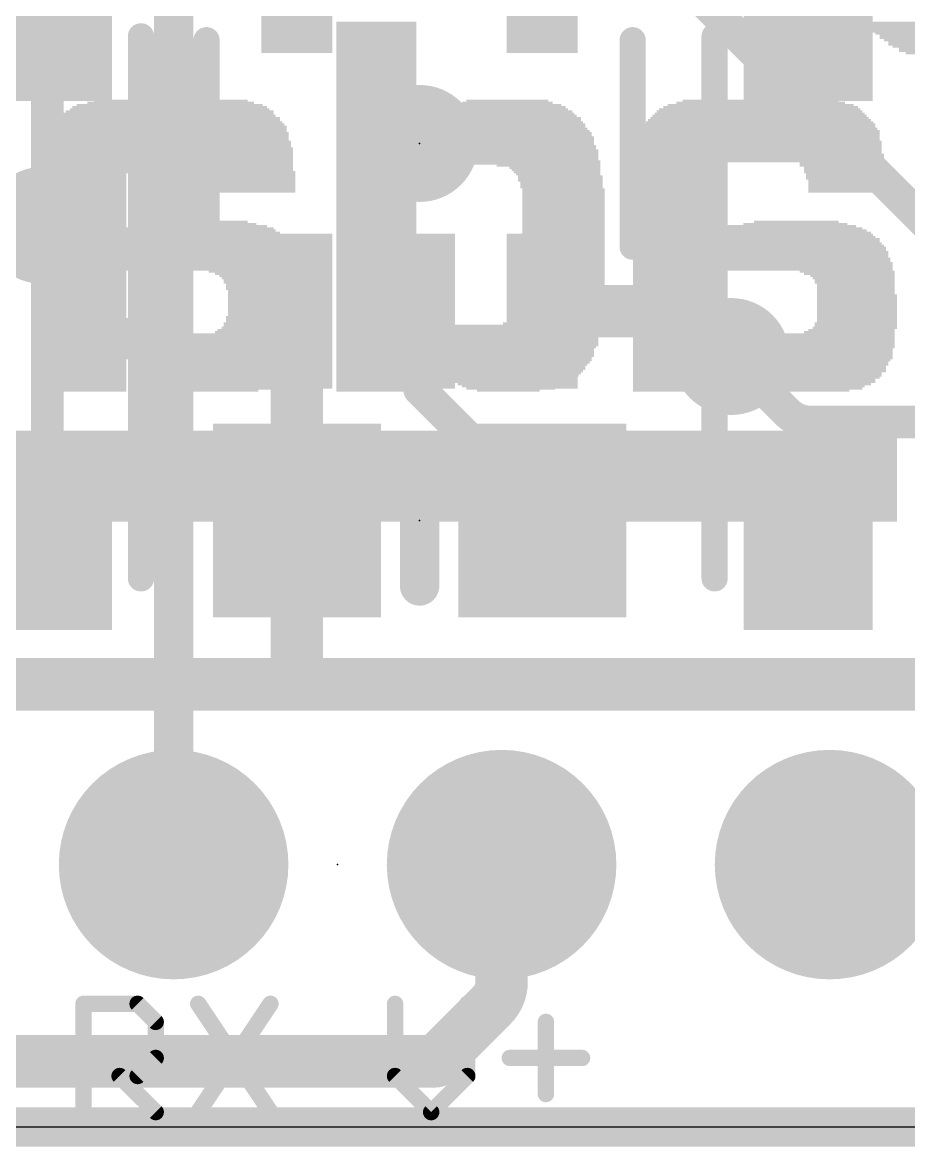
# Model space of a CAD drawing. Extents: x -0.2 to 25.6, y -0.2 to 38.2.
# Drawn here: x 10.26 to 17.12, y -0.15 to 8.56 of the extents above; entities that cross this region are included whole.
import ezdxf

# ---------------------------------------------------------------- set-up
doc = ezdxf.new("R2010")
doc.units = 0
for name, color, linetype in [('1', 12, 'CONTINUOUS'), ('16', 132, 'CONTINUOUS'), ('17', 110, 'CONTINUOUS'), ('18', 110, 'CONTINUOUS'), ('20', 53, 'CONTINUOUS'), ('21', 40, 'CONTINUOUS'), ('22', 6, 'CONTINUOUS'), ('23', 53, 'CONTINUOUS')]:
    doc.layers.add(name, color=color, linetype=linetype)

# ---------------------------------------------------------------- blocks, each defined once
blk = doc.blocks.new('RECT')
blk.add_solid([(-0.5, -0.5), (0.5, -0.5), (-0.5, 0.5), (0.5, 0.5)])
blk = doc.blocks.new('ROUNDP')
at = {"const_width": 0.5}
blk.add_lwpolyline([(0, -0.25, 1), (0, 0.25, 1), (0, -0.25)], format="xyb", dxfattribs=at)
blk = doc.blocks.new('ROUNDV')
at = {"const_width": 0.5}
blk.add_lwpolyline([(0, -0.25, 1), (0, 0.25, 1), (0, -0.25)], format="xyb", dxfattribs=at)

msp = doc.modelspace()

# ---------------------------------------------------------------- linework, layer by layer
at = {"layer": '1'}
for points, const_width in [([(10.452, 8.4), (10.452, 7.023)], 0.254), ([(10.452, 7.023), (10.414, 6.985)], 0.254), ([(10.452, 6.947), (10.414, 6.985)], 0.254), ([(10.452, 4.3), (10.452, 6.947)], 0.254), ([(12.385, 6.3199), (12.385, 4.699)], 0.4064), ([(13.335, 5.715), (13.335, 6.3199)], 0.254), ([(14.285, 6.3199), (15.3971, 6.3199)], 0.4064), ([(15.3971, 6.3199), (15.748, 5.969)], 0.4064), ([(14.285, 4.765), (13.335, 5.715)], 0.254), ([(12.385, 4.699), (12.385, 3.429)], 0.4064), ([(14.285, 4.699), (14.285, 4.765)], 0.254), ([(7.874, 3.429), (12.385, 3.429)], 0.4064), ([(12.385, 3.429), (19.365, 3.429)], 0.4064), ([(13.97, 1.1212), (13.97, 2.032)], 0.4064), ([(13.462, 0.508), (13.8956, 0.9416)], 0.4064), ([(5.6932, 0.508), (13.462, 0.508)], 0.4064), ([(25.4, 0), (0, 0)], 0.3048)]:
    msp.add_lwpolyline(points, dxfattribs=dict(at, const_width=const_width))
for points, const_width in [([(10.5155, 8.4, 1), (10.3885, 8.4)], 0.127), ([(10.4969, 6.9781, 1), (10.4071, 7.0679)], 0.127), ([(10.4589, 7.0299, 1), (10.3691, 6.9401)], 0.127), ([(10.3691, 7.0299, 1), (10.4589, 6.9401)], 0.127), ([(10.3885, 7.023, 1), (10.5155, 7.023)], 0.127), ([(10.5155, 6.947, 1), (10.3885, 6.947)], 0.127), ([(10.4071, 6.9021, 1), (10.4969, 6.9919)], 0.127), ([(12.4866, 6.3199, 1), (12.2834, 6.3199)], 0.2032), ([(13.3985, 6.3199, 1), (13.2715, 6.3199)], 0.127), ([(14.285, 6.4215, 1), (14.285, 6.2183)], 0.2032), ([(15.4689, 6.3917, 1), (15.3253, 6.2481)], 0.2032), ([(15.3971, 6.2183, 1), (15.3971, 6.4215)], 0.2032), ([(15.6762, 5.8972, 1), (15.8198, 6.0408)], 0.2032), ([(13.3799, 5.7599, 1), (13.2901, 5.6701)], 0.127), ([(13.2715, 5.715, 1), (13.3985, 5.715)], 0.127), ([(12.4866, 4.699, 1), (12.2834, 4.699)], 0.2032), ([(14.3485, 4.765, 1), (14.2215, 4.765)], 0.127), ([(12.2834, 4.699, 1), (12.4866, 4.699)], 0.2032), ([(14.2401, 4.7201, 1), (14.3299, 4.8099)], 0.127), ([(14.2215, 4.699, 1), (14.3485, 4.699)], 0.127), ([(10.3885, 4.3, 1), (10.5155, 4.3)], 0.127), ([(12.385, 3.5306, 1), (12.385, 3.3274)], 0.2032), ([(12.385, 3.3274, 1), (12.385, 3.5306)], 0.2032), ([(12.2834, 3.429, 1), (12.4866, 3.429)], 0.2032), ([(14.0716, 2.032, 1), (13.8684, 2.032)], 0.2032), ([(13.8956, 0.9416, 0.1989), (13.97, 1.1212)], 0.4064), ([(14.0716, 1.1212, 1), (13.8684, 1.1212)], 0.2032), ([(13.8684, 1.1212, 1), (14.0716, 1.1212)], 0.2032), ([(13.9674, 0.8698, 1), (13.8238, 1.0134)], 0.2032), ([(13.8238, 1.0134, 1), (13.9674, 0.8698)], 0.2032), ([(13.462, 0.4064, 1), (13.462, 0.6096)], 0.2032), ([(13.3902, 0.5798, 1), (13.5338, 0.4362)], 0.2032)]:
    msp.add_lwpolyline(points, format="xyb", dxfattribs=dict(at, const_width=const_width))
at = {"layer": '16'}
for points, const_width in [([(11.43, 2.032), (11.43, 8.89)], 0.3048), ([(17.907, 6.35), (15.4305, 8.8265)], 0.254), ([(9.271, 8.128), (10.414, 6.985)], 0.254), ([(15.748, 5.969), (16.1816, 5.5354)], 0.254), ([(16.3612, 5.461), (19.177, 5.461)], 0.254), ([(25.4, 0), (0, 0)], 0.3048)]:
    msp.add_lwpolyline(points, dxfattribs=dict(at, const_width=const_width))
for points, const_width in [([(10.3691, 6.9401, 1), (10.4589, 7.0299)], 0.127), ([(15.7929, 6.0139, 1), (15.7031, 5.9241)], 0.127), ([(16.1816, 5.5354, 0.1989), (16.3612, 5.461)], 0.254), ([(16.2265, 5.5803, 1), (16.1367, 5.4905)], 0.127), ([(16.1367, 5.4905, 1), (16.2265, 5.5803)], 0.127), ([(16.3612, 5.5245, 1), (16.3612, 5.3975)], 0.127), ([(16.3612, 5.3975, 1), (16.3612, 5.5245)], 0.127), ([(11.3538, 2.032, 1), (11.5062, 2.032)], 0.1524)]:
    msp.add_lwpolyline(points, format="xyb", dxfattribs=dict(at, const_width=const_width))
at = {"layer": '20'}
msp.add_line((2.54, 0), (22.86, 0), dxfattribs=at)
at = {"layer": '21'}
for points, const_width in [([(11.1774, 8.45), (11.1774, 4.25)], 0.2032), ([(15.6196, 4.25), (15.6196, 8.45)], 0.2032), ([(11.685, 8.42), (11.685, 6.82)], 0.2032), ([(14.985, 8.42), (14.985, 6.82)], 0.2032), ([(13.335, 5.207), (13.335, 4.191)], 0.3048), ([(10.732, 0.1143), (10.732, 0.9532)], 0.127), ([(10.732, 0.9532), (11.1515, 0.9532)], 0.127), ([(11.1515, 0.9532), (11.2913, 0.8134)], 0.127), ([(11.6208, 0.9532), (12.18, 0.1143)], 0.127), ([(12.18, 0.9532), (11.6208, 0.1143)], 0.127), ([(13.145, 0.9532), (13.145, 0.3939)], 0.127), ([(13.7043, 0.3939), (13.7043, 0.9532)], 0.127), ([(11.2913, 0.8134), (11.2913, 0.5338)], 0.127), ([(14.3134, 0.8134), (14.3134, 0.2541)], 0.127), ([(11.2913, 0.5338), (11.1515, 0.3939)], 0.127), ([(14.0338, 0.5338), (14.593, 0.5338)], 0.127), ([(11.1515, 0.3939), (10.732, 0.3939)], 0.127), ([(11.0117, 0.3939), (11.2913, 0.1143)], 0.127), ([(13.145, 0.3939), (13.4247, 0.1143)], 0.127), ([(13.4247, 0.1143), (13.7043, 0.3939)], 0.127)]:
    msp.add_lwpolyline(points, dxfattribs=dict(at, const_width=const_width))
for points, const_width in [([(11.2282, 8.45, 1), (11.1266, 8.45)], 0.1016), ([(15.6704, 8.45, 1), (15.5688, 8.45)], 0.1016), ([(11.7358, 8.42, 1), (11.6342, 8.42)], 0.1016), ([(15.0358, 8.42, 1), (14.9342, 8.42)], 0.1016), ([(11.6342, 6.82, 1), (11.7358, 6.82)], 0.1016), ([(14.9342, 6.82, 1), (15.0358, 6.82)], 0.1016), ([(13.4112, 5.207, 1), (13.2588, 5.207)], 0.1524), ([(11.1266, 4.25, 1), (11.2282, 4.25)], 0.1016), ([(15.5688, 4.25, 1), (15.6704, 4.25)], 0.1016), ([(13.2588, 4.191, 1), (13.4112, 4.191)], 0.1524), ([(10.732, 0.985, 1), (10.732, 0.9215)], 0.0635), ([(10.7638, 0.9532, 1), (10.7003, 0.9532)], 0.0635), ([(11.1739, 0.9757, 1), (11.129, 0.9308)], 0.0635), ([(11.1515, 0.9215, 1), (11.1515, 0.985)], 0.0635), ([(11.6472, 0.9708, 1), (11.5943, 0.9356)], 0.0635), ([(12.2064, 0.9356, 1), (12.1536, 0.9708)], 0.0635), ([(13.1768, 0.9532, 1), (13.1133, 0.9532)], 0.0635), ([(13.736, 0.9532, 1), (13.6725, 0.9532)], 0.0635), ([(11.323, 0.8134, 1), (11.2595, 0.8134)], 0.0635), ([(14.3451, 0.8134, 1), (14.2816, 0.8134)], 0.0635), ([(11.2688, 0.7909, 1), (11.3137, 0.8358)], 0.0635), ([(11.2595, 0.5338, 1), (11.323, 0.5338)], 0.0635), ([(11.3137, 0.5113, 1), (11.2688, 0.5562)], 0.0635), ([(14.0338, 0.5655, 1), (14.0338, 0.502)], 0.0635), ([(14.593, 0.502, 1), (14.593, 0.5655)], 0.0635), ([(10.732, 0.4257, 1), (10.732, 0.3622)], 0.0635), ([(11.0341, 0.4164, 1), (10.9892, 0.3715)], 0.0635), ([(11.129, 0.4164, 1), (11.1739, 0.3715)], 0.0635), ([(11.1515, 0.3622, 1), (11.1515, 0.4257)], 0.0635), ([(13.1675, 0.4164, 1), (13.1226, 0.3715)], 0.0635), ([(13.7267, 0.3715, 1), (13.6818, 0.4164)], 0.0635), ([(13.1133, 0.3939, 1), (13.1768, 0.3939)], 0.0635), ([(13.6725, 0.3939, 1), (13.736, 0.3939)], 0.0635), ([(14.2816, 0.2541, 1), (14.3451, 0.2541)], 0.0635), ([(10.7003, 0.1143, 1), (10.7638, 0.1143)], 0.0635), ([(11.2688, 0.0918, 1), (11.3137, 0.1368)], 0.0635), ([(11.5943, 0.1319, 1), (11.6472, 0.0967)], 0.0635), ([(12.1536, 0.0967, 1), (12.2064, 0.1319)], 0.0635), ([(13.4022, 0.1368, 1), (13.4471, 0.0918)], 0.0635), ([(13.4022, 0.0918, 1), (13.4471, 0.1368)], 0.0635)]:
    msp.add_lwpolyline(points, format="xyb", dxfattribs=dict(at, const_width=const_width))
at = {"layer": '23'}
for p in [(13.335, 7.62), (13.335, 4.699), (12.7, 2.032)]:
    msp.add_point(p, dxfattribs=at)

# ---------------------------------------------------------------- block references
at = {"layer": '1'}
for p, xscale, yscale in [((12.385, 8.9201), 0.55, 1.2), ((14.285, 8.9201), 0.55, 1.2), ((12.385, 6.3199), 0.55, 1.2), ((13.335, 6.3199), 0.55, 1.2), ((14.285, 6.3199), 0.55, 1.2), ((12.385, 4.699), 1.3, 1.5), ((14.285, 4.699), 1.3, 1.5)]:
    msp.add_blockref('RECT', p, dxfattribs=dict(at, xscale=xscale, yscale=yscale))
at = {"layer": '1', "xscale": 0.9, "rotation": 90}
for p in [(10.452, 8.4), (16.345, 8.4), (10.452, 4.3), (16.345, 4.3)]:
    msp.add_blockref('RECT', p, dxfattribs=at)
at = {"layer": '17', "xscale": 1.778, "yscale": 1.778, "rotation": 90}
for p in [(11.43, 2.032), (11.43, 2.032), (13.97, 2.032), (13.97, 2.032), (16.51, 2.032), (16.51, 2.032)]:
    msp.add_blockref('ROUNDP', p, dxfattribs=at)
at = {"layer": '18', "xscale": 0.9064, "yscale": 0.9064}
for p in [(13.335, 7.62), (13.335, 7.62), (10.414, 6.985), (10.414, 6.985), (15.748, 5.969), (15.748, 5.969)]:
    msp.add_blockref('ROUNDV', p, dxfattribs=at)
at = {"layer": '22', "rotation": 180}
for p, xscale, yscale in [((13.0003, 8.5547), 0.6203, 0.0168), ((13.0003, 8.538), 0.6203, 0.0167), ((17.9121, 8.5547), 2.3302, 0.0168), ((17.9037, 8.538), 2.2799, 0.0167), ((13.0003, 8.5212), 0.6203, 0.0168), ((13.0003, 8.5044), 0.6203, 0.0168), ((13.0003, 8.4877), 0.6203, 0.0167), ((13.0003, 8.4709), 0.6203, 0.0168), ((13.0003, 8.4542), 0.6203, 0.0167), ((17.9037, 8.5212), 2.2128, 0.0168), ((17.8953, 8.5044), 2.1626, 0.0168), ((17.9037, 8.4877), 2.1458, 0.0167), ((17.9037, 8.4709), 2.0788, 0.0168), ((17.9121, 8.4542), 2.0284, 0.0167), ((13.0003, 8.4374), 0.6203, 0.0168), ((13.0003, 8.4206), 0.6203, 0.0168), ((13.0003, 8.4039), 0.6203, 0.0167), ((13.0003, 8.3871), 0.6203, 0.0168), ((13.0003, 8.3703), 0.6203, 0.0168), ((13.0003, 8.3536), 0.6203, 0.0167), ((17.9121, 8.4374), 2.0284, 0.0168), ((17.9121, 8.4206), 1.9614, 0.0168), ((17.9205, 8.4039), 1.9111, 0.0167), ((17.9205, 8.3871), 1.9111, 0.0168), ((17.9288, 8.3703), 1.8608, 0.0168), ((17.9456, 8.3536), 1.7938, 0.0167), ((13.0003, 8.3368), 0.6203, 0.0168), ((13.0003, 8.32), 0.6203, 0.0168), ((13.0003, 8.3033), 0.6203, 0.0167), ((13.0003, 8.2865), 0.6203, 0.0168), ((13.0003, 8.2698), 0.6203, 0.0167), ((17.9456, 8.3368), 1.7938, 0.0168), ((17.9624, 8.32), 1.7267, 0.0168), ((13.0003, 8.253), 0.6203, 0.0168), ((13.0003, 8.2362), 0.6203, 0.0168), ((13.0003, 8.2195), 0.6203, 0.0167), ((13.0003, 8.2027), 0.6203, 0.0168), ((13.0003, 8.1859), 0.6203, 0.0168), ((13.0003, 8.1692), 0.6203, 0.0167), ((13.0003, 8.1524), 0.6203, 0.0168), ((13.0003, 8.1356), 0.6203, 0.0168), ((13.0003, 8.1189), 0.6203, 0.0167), ((13.0003, 8.1021), 0.6203, 0.0168), ((13.0003, 8.0853), 0.6203, 0.0168), ((13.0003, 8.0686), 0.6203, 0.0167), ((13.0003, 8.0518), 0.6203, 0.0168), ((13.0003, 8.0351), 0.6203, 0.0167), ((13.0003, 8.0183), 0.6203, 0.0168), ((11.3993, 7.9177), 1.4417, 0.0168), ((11.4077, 7.9345), 1.2909, 0.0167), ((11.4077, 7.9512), 1.1903, 0.0168), ((13.0003, 8.0015), 0.6203, 0.0168), ((13.0003, 7.9848), 0.6203, 0.0167), ((13.0003, 7.968), 0.6203, 0.0168), ((13.0003, 7.9512), 0.6203, 0.0168), ((13.0003, 7.9345), 0.6203, 0.0167), ((13.0003, 7.9177), 0.6203, 0.0168), ((14.0228, 7.9177), 0.8214, 0.0168), ((14.0145, 7.9345), 0.7041, 0.0167), ((14.0145, 7.9512), 0.6371, 0.0168), ((15.9759, 7.9177), 1.4417, 0.0168), ((15.9758, 7.9345), 1.3076, 0.0167), ((15.9758, 7.9512), 1.207, 0.0168), ((11.3909, 7.8339), 1.6596, 0.0168), ((11.3909, 7.8507), 1.6261, 0.0167), ((11.3993, 7.8674), 1.6093, 0.0168), ((11.3993, 7.8841), 1.5423, 0.0167), ((11.3993, 7.9009), 1.5087, 0.0168), ((13.0003, 7.9009), 0.6203, 0.0168), ((13.0003, 7.8841), 0.6203, 0.0167), ((13.0003, 7.8674), 0.6203, 0.0168), ((13.0003, 7.8507), 0.6203, 0.0167), ((13.0003, 7.8339), 0.6203, 0.0168), ((14.0145, 7.8339), 1.0729, 0.0168), ((14.0145, 7.8507), 1.0393, 0.0167), ((14.0229, 7.8674), 0.9891, 0.0168), ((14.0145, 7.8841), 0.9387, 0.0167), ((14.0229, 7.9009), 0.8885, 0.0168), ((15.9675, 7.8339), 1.6597, 0.0168), ((15.9675, 7.8507), 1.6261, 0.0167), ((15.9675, 7.8674), 1.5925, 0.0168), ((15.9675, 7.8841), 1.5591, 0.0167), ((15.9759, 7.9009), 1.5087, 0.0168), ((11.3909, 7.7668), 1.7938, 0.0168), ((11.3993, 7.7501), 1.8105, 0.0167), ((11.3909, 7.7836), 1.7602, 0.0168), ((11.3909, 7.8004), 1.7267, 0.0167), ((11.3993, 7.8171), 1.7099, 0.0168), ((13.0003, 7.8171), 0.6203, 0.0168), ((13.0003, 7.8004), 0.6203, 0.0167), ((13.0003, 7.7836), 0.6203, 0.0168), ((13.0003, 7.7668), 0.6203, 0.0168), ((13.0003, 7.7501), 0.6203, 0.0167), ((13.9893, 7.7501), 1.2573, 0.0167), ((13.9977, 7.7668), 1.2406, 0.0168), ((14.0061, 7.7836), 1.1903, 0.0168), ((14.0061, 7.8004), 1.1567, 0.0167), ((14.0145, 7.8171), 1.1399, 0.0168), ((15.9675, 7.7668), 1.7937, 0.0168), ((15.9675, 7.7501), 1.7937, 0.0167), ((15.9675, 7.7836), 1.7603, 0.0168), ((15.9675, 7.8004), 1.7267, 0.0167), ((15.9675, 7.8171), 1.6931, 0.0168), ((11.3909, 7.683), 1.8608, 0.0168), ((11.3909, 7.6662), 1.8608, 0.0168), ((11.3909, 7.7333), 1.8273, 0.0168), ((11.3909, 7.7165), 1.8273, 0.0168), ((11.3993, 7.6998), 1.8441, 0.0167), ((13.6791, 7.6998), 1.9781, 0.0167), ((13.6791, 7.683), 1.9781, 0.0168), ((13.6875, 7.6662), 1.9949, 0.0168), ((13.0003, 7.7333), 0.6203, 0.0168), ((13.6708, 7.7165), 1.9614, 0.0168), ((13.9893, 7.7333), 1.2908, 0.0168), ((15.9675, 7.7165), 1.8608, 0.0168), ((15.9675, 7.6998), 1.8608, 0.0167), ((15.9675, 7.683), 1.8608, 0.0168), ((15.9675, 7.6662), 1.8608, 0.0168), ((15.9675, 7.7333), 1.8273, 0.0168), ((11.3825, 7.6495), 1.8776, 0.0167), ((11.3909, 7.6327), 1.8943, 0.0168), ((11.3909, 7.616), 1.8943, 0.0167), ((11.3909, 7.5992), 1.8943, 0.0168), ((11.3993, 7.5824), 1.9111, 0.0168), ((13.6875, 7.6495), 1.9949, 0.0167), ((13.6875, 7.6327), 1.9949, 0.0168), ((13.6875, 7.616), 1.9949, 0.0167), ((13.6959, 7.5992), 2.0117, 0.0168), ((13.6959, 7.5824), 2.0117, 0.0168), ((15.9591, 7.6495), 1.8776, 0.0167), ((15.9675, 7.6327), 1.8943, 0.0168), ((15.9675, 7.616), 1.8943, 0.0167), ((15.9675, 7.5992), 1.8943, 0.0168), ((15.9675, 7.5824), 1.8943, 0.0168), ((11.3909, 7.5321), 1.9278, 0.0168), ((11.3909, 7.5154), 1.9278, 0.0167), ((11.3909, 7.4986), 1.9278, 0.0168), ((11.3993, 7.5657), 1.9111, 0.0167), ((11.3993, 7.5489), 1.9111, 0.0168), ((13.7043, 7.5657), 2.0284, 0.0167), ((13.7043, 7.5489), 2.0284, 0.0168), ((13.7043, 7.5321), 2.0284, 0.0168), ((13.7043, 7.5154), 2.0284, 0.0167), ((13.7043, 7.4986), 2.0284, 0.0168), ((15.9675, 7.5321), 1.9279, 0.0168), ((15.9675, 7.5154), 1.9279, 0.0167), ((15.9675, 7.4986), 1.9279, 0.0168), ((15.9675, 7.5657), 1.8943, 0.0167), ((15.9675, 7.5489), 1.8943, 0.0168), ((10.7706, 7.4651), 0.6873, 0.0167), ((10.7706, 7.4483), 0.6873, 0.0168), ((10.7538, 7.4316), 0.6537, 0.0167), ((10.7538, 7.4148), 0.6537, 0.0168), ((10.7538, 7.398), 0.6537, 0.0168), ((11.3909, 7.4818), 1.9278, 0.0168), ((12.0279, 7.4651), 0.6538, 0.0167), ((12.0363, 7.4483), 0.637, 0.0168), ((12.0447, 7.4316), 0.6203, 0.0167), ((12.0531, 7.4148), 0.6035, 0.0168), ((12.0615, 7.398), 0.6203, 0.0168), ((13.7127, 7.4818), 2.0452, 0.0168), ((13.7127, 7.4651), 2.0452, 0.0167), ((13.1427, 7.4483), 0.9052, 0.0168), ((13.0925, 7.4316), 0.8047, 0.0167), ((13.0589, 7.4148), 0.7376, 0.0168), ((13.0422, 7.398), 0.7041, 0.0168), ((14.333, 7.4483), 0.8047, 0.0168), ((14.3833, 7.4316), 0.7041, 0.0167), ((14.3917, 7.4148), 0.6873, 0.0168), ((14.4, 7.398), 0.6706, 0.0168), ((15.3221, 7.4148), 0.6705, 0.0168), ((15.3221, 7.398), 0.6705, 0.0168), ((15.9675, 7.4818), 1.9279, 0.0168), ((15.3388, 7.4483), 0.6706, 0.0168), ((15.3304, 7.4316), 0.6538, 0.0167), ((15.3472, 7.4651), 0.6873, 0.0167), ((16.6045, 7.4651), 0.6538, 0.0167), ((16.6045, 7.4483), 0.6538, 0.0168), ((16.6212, 7.4316), 0.6203, 0.0167), ((16.6212, 7.4148), 0.6203, 0.0168), ((16.6296, 7.398), 0.637, 0.0168), ((10.7455, 7.3813), 0.637, 0.0167), ((10.7455, 7.3645), 0.637, 0.0168), ((10.7455, 7.3477), 0.637, 0.0168), ((10.7455, 7.331), 0.637, 0.0167), ((10.7455, 7.3142), 0.637, 0.0168), ((12.0615, 7.3813), 0.6203, 0.0167), ((12.0615, 7.3645), 0.6203, 0.0168), ((12.0615, 7.3477), 0.6203, 0.0168), ((12.0699, 7.331), 0.6035, 0.0167), ((12.0699, 7.3142), 0.6035, 0.0168), ((13.0254, 7.3813), 0.6706, 0.0167), ((13.0003, 7.3645), 0.6203, 0.0168), ((13.0003, 7.3477), 0.6203, 0.0168), ((13.0003, 7.331), 0.6203, 0.0167), ((13.0003, 7.3142), 0.6203, 0.0168), ((14.4084, 7.3813), 0.6538, 0.0167), ((14.4252, 7.3645), 0.6538, 0.0168), ((14.4252, 7.3477), 0.6538, 0.0168), ((14.4252, 7.331), 0.6538, 0.0167), ((14.4336, 7.3142), 0.6371, 0.0168), ((15.3137, 7.3813), 0.6538, 0.0167), ((15.3137, 7.3645), 0.6538, 0.0168), ((15.3137, 7.3477), 0.6538, 0.0168), ((15.3137, 7.331), 0.6538, 0.0167), ((15.3053, 7.3142), 0.637, 0.0168), ((16.638, 7.3813), 0.6202, 0.0167), ((16.638, 7.3645), 0.6202, 0.0168), ((16.638, 7.3477), 0.6202, 0.0168), ((16.6464, 7.331), 0.6035, 0.0167), ((16.6464, 7.3142), 0.6035, 0.0168), ((10.7455, 7.2974), 0.637, 0.0168), ((10.7455, 7.2807), 0.637, 0.0167), ((10.7455, 7.2639), 0.637, 0.0168), ((10.7455, 7.2471), 0.637, 0.0168), ((10.7455, 7.2304), 0.637, 0.0167), ((12.0699, 7.2974), 0.6035, 0.0168), ((12.0699, 7.2807), 0.6035, 0.0167), ((12.0699, 7.2639), 0.6035, 0.0168), ((12.0699, 7.2471), 0.6035, 0.0168), ((13.0003, 7.2974), 0.6203, 0.0168), ((13.0003, 7.2807), 0.6203, 0.0167), ((13.0003, 7.2639), 0.6203, 0.0168), ((13.0003, 7.2471), 0.6203, 0.0168), ((13.0003, 7.2304), 0.6203, 0.0167), ((14.4336, 7.2974), 0.6371, 0.0168), ((14.4336, 7.2807), 0.6371, 0.0167), ((14.4503, 7.2639), 0.637, 0.0168), ((14.4503, 7.2471), 0.637, 0.0168), ((14.4503, 7.2304), 0.637, 0.0167), ((15.3053, 7.2974), 0.637, 0.0168), ((15.3053, 7.2807), 0.637, 0.0167), ((15.3053, 7.2639), 0.637, 0.0168), ((15.3053, 7.2471), 0.637, 0.0168), ((15.3053, 7.2304), 0.637, 0.0167), ((16.6464, 7.2974), 0.6035, 0.0168), ((16.6464, 7.2807), 0.6035, 0.0167), ((16.6464, 7.2639), 0.6035, 0.0168), ((16.6464, 7.2471), 0.6035, 0.0168), ((10.7455, 7.2136), 0.637, 0.0168), ((10.7455, 7.1969), 0.637, 0.0167), ((10.7455, 7.1801), 0.637, 0.0168), ((10.7455, 7.1633), 0.637, 0.0168), ((10.7455, 7.1466), 0.637, 0.0167), ((13.0003, 7.2136), 0.6203, 0.0168), ((13.0003, 7.1969), 0.6203, 0.0167), ((13.0003, 7.1801), 0.6203, 0.0168), ((13.0003, 7.1633), 0.6203, 0.0168), ((13.0003, 7.1466), 0.6203, 0.0167), ((14.4503, 7.2136), 0.637, 0.0168), ((14.4503, 7.1969), 0.637, 0.0167), ((14.4503, 7.1801), 0.637, 0.0168), ((14.4503, 7.1633), 0.637, 0.0168), ((14.4503, 7.1466), 0.637, 0.0167), ((15.3053, 7.2136), 0.637, 0.0168), ((15.3053, 7.1969), 0.637, 0.0167), ((15.3053, 7.1801), 0.637, 0.0168), ((15.3053, 7.1633), 0.637, 0.0168), ((15.3053, 7.1466), 0.637, 0.0167), ((10.7455, 7.1298), 0.637, 0.0168), ((10.7455, 7.113), 0.637, 0.0168), ((10.7455, 7.0963), 0.637, 0.0167), ((10.7455, 7.0795), 0.637, 0.0168), ((10.7455, 7.0627), 0.637, 0.0168), ((13.0003, 7.1298), 0.6203, 0.0168), ((13.0003, 7.113), 0.6203, 0.0168), ((13.0003, 7.0963), 0.6203, 0.0167), ((13.0003, 7.0795), 0.6203, 0.0168), ((13.0003, 7.0627), 0.6203, 0.0168), ((14.4503, 7.1298), 0.637, 0.0168), ((14.4503, 7.113), 0.637, 0.0168), ((14.4503, 7.0963), 0.637, 0.0167), ((14.4503, 7.0795), 0.637, 0.0168), ((14.4503, 7.0627), 0.637, 0.0168), ((15.3053, 7.1298), 0.637, 0.0168), ((15.3053, 7.113), 0.637, 0.0168), ((15.3053, 7.0963), 0.637, 0.0167), ((15.3053, 7.0795), 0.637, 0.0168), ((15.3053, 7.0627), 0.637, 0.0168), ((10.7455, 7.046), 0.637, 0.0167), ((10.7455, 7.0292), 0.637, 0.0168), ((10.7455, 7.0125), 0.637, 0.0167), ((10.7455, 6.9957), 0.637, 0.0168), ((10.7455, 6.9789), 0.637, 0.0168), ((11.3155, 6.9622), 1.7769, 0.0167), ((11.6423, 6.9789), 1.0226, 0.0168), ((11.6675, 6.9957), 0.8046, 0.0168), ((11.6843, 7.0125), 0.6371, 0.0167), ((13.0003, 7.046), 0.6203, 0.0167), ((13.0003, 7.0292), 0.6203, 0.0168), ((13.0003, 7.0125), 0.6203, 0.0167), ((13.0003, 6.9957), 0.6203, 0.0168), ((13.0003, 6.9789), 0.6203, 0.0168), ((13.0003, 6.9622), 0.6203, 0.0167), ((14.4503, 7.046), 0.637, 0.0167), ((14.4503, 7.0292), 0.637, 0.0168), ((14.4503, 7.0125), 0.637, 0.0167), ((14.4503, 6.9957), 0.637, 0.0168), ((14.4503, 6.9789), 0.637, 0.0168), ((14.4503, 6.9622), 0.637, 0.0167), ((15.3053, 7.046), 0.637, 0.0167), ((15.3053, 7.0292), 0.637, 0.0168), ((15.3053, 7.0125), 0.637, 0.0167), ((15.3053, 6.9957), 0.637, 0.0168), ((15.3053, 6.9789), 0.637, 0.0168), ((15.8753, 6.9622), 1.7769, 0.0167), ((16.2106, 6.9789), 1.0059, 0.0168), ((16.2441, 6.9957), 0.8047, 0.0168), ((16.2524, 7.0125), 0.6538, 0.0167), ((11.3239, 6.9454), 1.7937, 0.0168), ((11.3406, 6.9286), 1.8272, 0.0168), ((11.349, 6.9119), 1.844, 0.0167), ((11.3658, 6.8951), 1.8775, 0.0168), ((11.3742, 6.8783), 1.8943, 0.0168), ((13.0003, 6.9454), 0.6203, 0.0168), ((13.0003, 6.9286), 0.6203, 0.0168), ((13.0003, 6.9119), 0.6203, 0.0167), ((13.0003, 6.8951), 0.6203, 0.0168), ((13.0003, 6.8783), 0.6203, 0.0168), ((14.4503, 6.9454), 0.637, 0.0168), ((14.4503, 6.9286), 0.637, 0.0168), ((14.4503, 6.9119), 0.637, 0.0167), ((14.4503, 6.8951), 0.637, 0.0168), ((14.4503, 6.8783), 0.637, 0.0168), ((15.8921, 6.9454), 1.8105, 0.0168), ((15.9088, 6.9286), 1.844, 0.0168), ((15.9172, 6.9119), 1.8608, 0.0167), ((15.9256, 6.8951), 1.8775, 0.0168), ((15.9424, 6.8783), 1.9111, 0.0168), ((11.3742, 6.8616), 1.8943, 0.0167), ((11.3825, 6.8448), 1.911, 0.0168), ((11.3909, 6.828), 1.9278, 0.0168), ((11.3993, 6.8113), 1.9446, 0.0167), ((11.3993, 6.7945), 1.9446, 0.0168), ((13.0003, 6.8616), 0.6203, 0.0167), ((13.0003, 6.8448), 0.6203, 0.0168), ((13.0003, 6.828), 0.6203, 0.0168), ((13.0003, 6.8113), 0.6203, 0.0167), ((13.0003, 6.7945), 0.6203, 0.0168), ((14.4503, 6.8616), 0.637, 0.0167), ((14.4503, 6.8448), 0.637, 0.0168), ((14.4503, 6.828), 0.637, 0.0168), ((14.4503, 6.8113), 0.637, 0.0167), ((14.4503, 6.7945), 0.637, 0.0168), ((15.9424, 6.8616), 1.9111, 0.0167), ((15.9507, 6.8448), 1.9278, 0.0168), ((15.9591, 6.828), 1.9446, 0.0168), ((15.9675, 6.8113), 1.9613, 0.0167), ((15.9675, 6.7945), 1.9613, 0.0168), ((11.4077, 6.7778), 1.9613, 0.0167), ((11.4077, 6.761), 1.9613, 0.0168), ((11.4161, 6.7442), 1.9781, 0.0168), ((11.4161, 6.7275), 1.9781, 0.0167), ((11.4161, 6.7107), 1.9781, 0.0168), ((13.0003, 6.7778), 0.6203, 0.0167), ((13.0003, 6.761), 0.6203, 0.0168), ((13.0003, 6.7442), 0.6203, 0.0168), ((13.0003, 6.7275), 0.6203, 0.0167), ((13.0003, 6.7107), 0.6203, 0.0168), ((14.4503, 6.7778), 0.637, 0.0167), ((14.4503, 6.761), 0.637, 0.0168), ((14.4503, 6.7442), 0.637, 0.0168), ((14.4503, 6.7275), 0.637, 0.0167), ((14.4503, 6.7107), 0.637, 0.0168), ((15.9759, 6.7778), 1.9781, 0.0167), ((15.9759, 6.761), 1.9781, 0.0168), ((15.9759, 6.7442), 1.9781, 0.0168), ((15.9843, 6.7275), 1.9949, 0.0167), ((15.9843, 6.7107), 1.9949, 0.0168), ((11.4245, 6.6939), 1.9949, 0.0168), ((11.4245, 6.6772), 1.9949, 0.0167), ((11.4245, 6.6604), 1.9949, 0.0168), ((11.4245, 6.6436), 1.9949, 0.0168), ((10.7455, 6.6269), 0.637, 0.0167), ((12.0698, 6.6269), 0.7376, 0.0167), ((13.0003, 6.6939), 0.6203, 0.0168), ((13.0003, 6.6772), 0.6203, 0.0167), ((13.0003, 6.6604), 0.6203, 0.0168), ((13.0003, 6.6436), 0.6203, 0.0168), ((13.0003, 6.6269), 0.6203, 0.0167), ((14.4503, 6.6939), 0.637, 0.0168), ((14.4503, 6.6772), 0.637, 0.0167), ((14.4503, 6.6604), 0.637, 0.0168), ((14.4503, 6.6436), 0.637, 0.0168), ((14.4503, 6.6269), 0.637, 0.0167), ((15.9926, 6.6939), 2.0116, 0.0168), ((15.9926, 6.6772), 2.0116, 0.0167), ((15.9926, 6.6604), 2.0116, 0.0168), ((15.9926, 6.6436), 2.0116, 0.0168), ((15.3053, 6.6269), 0.637, 0.0167), ((16.6464, 6.6269), 0.7376, 0.0167), ((10.7455, 6.6101), 0.637, 0.0168), ((10.7455, 6.5934), 0.637, 0.0167), ((10.7455, 6.5766), 0.637, 0.0168), ((10.7455, 6.5598), 0.637, 0.0168), ((10.7455, 6.5431), 0.637, 0.0167), ((10.7455, 6.5263), 0.637, 0.0168), ((12.095, 6.6101), 0.6873, 0.0168), ((12.1117, 6.5934), 0.6538, 0.0167), ((12.1201, 6.5766), 0.637, 0.0168), ((12.1369, 6.5598), 0.637, 0.0168), ((12.1369, 6.5431), 0.637, 0.0167), ((12.1453, 6.5263), 0.6203, 0.0168), ((13.0003, 6.6101), 0.6203, 0.0168), ((13.0003, 6.5934), 0.6203, 0.0167), ((13.0003, 6.5766), 0.6203, 0.0168), ((13.0003, 6.5598), 0.6203, 0.0168), ((13.0003, 6.5431), 0.6203, 0.0167), ((13.0003, 6.5263), 0.6203, 0.0168), ((14.4503, 6.6101), 0.637, 0.0168), ((14.4503, 6.5934), 0.637, 0.0167), ((14.4503, 6.5766), 0.637, 0.0168), ((14.4503, 6.5598), 0.637, 0.0168), ((14.4503, 6.5431), 0.637, 0.0167), ((14.4503, 6.5263), 0.637, 0.0168), ((15.3053, 6.6101), 0.637, 0.0168), ((15.3053, 6.5934), 0.637, 0.0167), ((15.3053, 6.5766), 0.637, 0.0168), ((15.3053, 6.5598), 0.637, 0.0168), ((15.3053, 6.5431), 0.637, 0.0167), ((15.3053, 6.5263), 0.637, 0.0168), ((16.6632, 6.6101), 0.7041, 0.0168), ((16.6883, 6.5934), 0.6538, 0.0167), ((16.6967, 6.5766), 0.637, 0.0168), ((16.705, 6.5598), 0.6203, 0.0168), ((16.705, 6.5431), 0.6203, 0.0167), ((16.7135, 6.5263), 0.6035, 0.0168), ((10.7455, 6.5095), 0.637, 0.0168), ((10.7455, 6.4928), 0.637, 0.0167), ((10.7455, 6.476), 0.637, 0.0168), ((10.7455, 6.4592), 0.637, 0.0168), ((10.7455, 6.4425), 0.637, 0.0167), ((12.1453, 6.5095), 0.6203, 0.0168), ((12.1453, 6.4928), 0.6203, 0.0167), ((12.1537, 6.476), 0.6035, 0.0168), ((12.1537, 6.4592), 0.6035, 0.0168), ((12.1537, 6.4425), 0.6035, 0.0167), ((13.0003, 6.5095), 0.6203, 0.0168), ((13.0003, 6.4928), 0.6203, 0.0167), ((13.0003, 6.476), 0.6203, 0.0168), ((13.0003, 6.4592), 0.6203, 0.0168), ((13.0003, 6.4425), 0.6203, 0.0167), ((14.4503, 6.5095), 0.637, 0.0168), ((14.4503, 6.4928), 0.637, 0.0167), ((14.4503, 6.476), 0.637, 0.0168), ((14.4503, 6.4592), 0.637, 0.0168), ((14.4503, 6.4425), 0.637, 0.0167), ((15.3053, 6.5095), 0.637, 0.0168), ((15.3053, 6.4928), 0.637, 0.0167), ((15.3053, 6.476), 0.637, 0.0168), ((15.3053, 6.4592), 0.637, 0.0168), ((15.3053, 6.4425), 0.637, 0.0167), ((16.7218, 6.4425), 0.6203, 0.0167), ((16.7135, 6.5095), 0.6035, 0.0168), ((16.7135, 6.4928), 0.6035, 0.0167), ((16.7135, 6.476), 0.6035, 0.0168), ((16.7135, 6.4592), 0.6035, 0.0168), ((10.7455, 6.4257), 0.637, 0.0168), ((10.7455, 6.4089), 0.637, 0.0168), ((10.7455, 6.3921), 0.637, 0.0167), ((10.7455, 6.3754), 0.637, 0.0168), ((10.7455, 6.3586), 0.637, 0.0167), ((12.1537, 6.4257), 0.6035, 0.0168), ((12.1537, 6.4089), 0.6035, 0.0168), ((12.1537, 6.3921), 0.6035, 0.0167), ((12.1537, 6.3754), 0.6035, 0.0168), ((12.1537, 6.3586), 0.6035, 0.0167), ((13.0003, 6.4257), 0.6203, 0.0168), ((13.0003, 6.4089), 0.6203, 0.0168), ((13.0003, 6.3921), 0.6203, 0.0167), ((13.0003, 6.3754), 0.6203, 0.0168), ((13.0003, 6.3586), 0.6203, 0.0167), ((14.4336, 6.3754), 0.6371, 0.0168), ((14.4336, 6.3586), 0.6371, 0.0167), ((14.4503, 6.4257), 0.637, 0.0168), ((14.4503, 6.4089), 0.637, 0.0168), ((14.4503, 6.3921), 0.637, 0.0167), ((15.3053, 6.4257), 0.637, 0.0168), ((15.3053, 6.4089), 0.637, 0.0168), ((15.3053, 6.3921), 0.637, 0.0167), ((15.3053, 6.3754), 0.637, 0.0168), ((15.3053, 6.3586), 0.637, 0.0167), ((16.7218, 6.4257), 0.6203, 0.0168), ((16.7218, 6.4089), 0.6203, 0.0168), ((16.7218, 6.3921), 0.6203, 0.0167), ((16.7218, 6.3754), 0.6203, 0.0168), ((16.7218, 6.3586), 0.6203, 0.0167), ((10.7455, 6.3419), 0.637, 0.0168), ((10.7455, 6.3251), 0.637, 0.0168), ((10.7455, 6.3083), 0.637, 0.0167), ((10.7455, 6.2916), 0.637, 0.0168), ((10.7455, 6.2748), 0.637, 0.0168), ((12.1453, 6.2748), 0.6203, 0.0168), ((12.1537, 6.3419), 0.6035, 0.0168), ((12.1537, 6.3251), 0.6035, 0.0168), ((12.1537, 6.3083), 0.6035, 0.0167), ((12.1537, 6.2916), 0.6035, 0.0168), ((13.0003, 6.3419), 0.6203, 0.0168), ((13.0003, 6.3251), 0.6203, 0.0168), ((13.0003, 6.3083), 0.6203, 0.0167), ((13.017, 6.2916), 0.6538, 0.0168), ((13.0422, 6.2748), 0.7041, 0.0168), ((14.4168, 6.2916), 0.6706, 0.0168), ((14.4168, 6.2748), 0.6706, 0.0168), ((14.4252, 6.3419), 0.6538, 0.0168), ((14.4252, 6.3251), 0.6538, 0.0168), ((14.4252, 6.3083), 0.6538, 0.0167), ((15.3053, 6.3419), 0.637, 0.0168), ((15.3053, 6.3251), 0.637, 0.0168), ((15.3053, 6.3083), 0.637, 0.0167), ((15.3053, 6.2916), 0.637, 0.0168), ((15.3053, 6.2748), 0.637, 0.0168), ((16.7218, 6.3419), 0.6203, 0.0168), ((16.7218, 6.3251), 0.6203, 0.0168), ((16.7218, 6.3083), 0.6203, 0.0167), ((16.7218, 6.2916), 0.6203, 0.0168), ((16.7218, 6.2748), 0.6203, 0.0168), ((10.7538, 6.258), 0.6537, 0.0167), ((10.7706, 6.2413), 0.6873, 0.0168), ((10.8041, 6.2077), 0.7543, 0.0167), ((10.7958, 6.2245), 0.7376, 0.0168), ((10.8293, 6.191), 0.8046, 0.0168), ((12.1285, 6.191), 0.6538, 0.0168), ((12.1369, 6.2245), 0.637, 0.0168), ((12.1369, 6.2077), 0.637, 0.0167), ((12.1453, 6.258), 0.6203, 0.0167), ((12.1453, 6.2413), 0.6203, 0.0168), ((13.0505, 6.258), 0.7208, 0.0167), ((13.0841, 6.2413), 0.7879, 0.0168), ((13.126, 6.2245), 0.8717, 0.0168), ((13.7127, 6.2077), 2.0452, 0.0167), ((13.7127, 6.191), 2.0452, 0.0168), ((14.3581, 6.2245), 0.7544, 0.0168), ((14.3917, 6.2413), 0.6873, 0.0168), ((14.4, 6.258), 0.6706, 0.0167), ((15.3388, 6.2413), 0.704, 0.0168), ((15.3975, 6.191), 0.8214, 0.0168), ((15.3221, 6.258), 0.6705, 0.0167), ((15.364, 6.2245), 0.7543, 0.0168), ((15.3724, 6.2077), 0.7711, 0.0167), ((16.7051, 6.191), 0.6538, 0.0168), ((16.7135, 6.2245), 0.6371, 0.0168), ((16.7135, 6.2077), 0.6371, 0.0167), ((16.7218, 6.258), 0.6203, 0.0167), ((16.7218, 6.2413), 0.6203, 0.0168), ((10.8963, 6.1575), 0.9387, 0.0168), ((10.8712, 6.1743), 0.8884, 0.0167), ((11.4412, 6.1407), 2.0284, 0.0168), ((11.4412, 6.124), 2.0284, 0.0167), ((11.4412, 6.1072), 2.0284, 0.0168), ((11.4328, 6.0904), 2.0116, 0.0168), ((12.1034, 6.1575), 0.7041, 0.0168), ((12.1118, 6.1743), 0.6873, 0.0167), ((13.7127, 6.1743), 2.0452, 0.0167), ((13.7127, 6.1575), 2.0452, 0.0168), ((13.7127, 6.1407), 2.0452, 0.0168), ((13.7043, 6.124), 2.0284, 0.0167), ((13.7043, 6.1072), 2.0284, 0.0168), ((13.7043, 6.0904), 2.0284, 0.0168), ((16.001, 6.1407), 2.0284, 0.0168), ((16.001, 6.124), 2.0284, 0.0167), ((16.001, 6.1072), 2.0284, 0.0168), ((16.001, 6.0904), 2.0284, 0.0168), ((15.4311, 6.1743), 0.8885, 0.0167), ((15.4646, 6.1575), 0.9555, 0.0168), ((16.6632, 6.1575), 0.7041, 0.0168), ((16.6799, 6.1743), 0.6706, 0.0167), ((11.4328, 6.0737), 2.0116, 0.0167), ((11.4328, 6.0569), 2.0116, 0.0168), ((11.4328, 6.0401), 2.0116, 0.0168), ((11.4245, 6.0234), 1.9949, 0.0167), ((11.4245, 6.0066), 1.9949, 0.0168), ((13.6959, 6.0401), 2.0117, 0.0168), ((13.6875, 6.0234), 1.9949, 0.0167), ((13.6875, 6.0066), 1.9949, 0.0168), ((13.7043, 6.0737), 2.0284, 0.0167), ((13.7043, 6.0569), 2.0284, 0.0168), ((16.001, 6.0737), 2.0284, 0.0167), ((16.001, 6.0569), 2.0284, 0.0168), ((16.001, 6.0401), 2.0284, 0.0168), ((15.9926, 6.0234), 2.0116, 0.0167), ((15.9926, 6.0066), 2.0116, 0.0168), ((11.4245, 5.9898), 1.9949, 0.0168), ((11.4245, 5.9731), 1.9949, 0.0167), ((11.4161, 5.9563), 1.9781, 0.0168), ((10.7455, 5.9396), 0.637, 0.0167), ((10.7455, 5.9228), 0.637, 0.0168), ((11.7429, 5.9396), 1.3244, 0.0167), ((11.7429, 5.9228), 1.3244, 0.0168), ((13.6875, 5.9898), 1.9949, 0.0168), ((13.0003, 5.9731), 0.6203, 0.0167), ((13.0003, 5.9563), 0.6203, 0.0168), ((13.0003, 5.9396), 0.6203, 0.0167), ((13.0003, 5.9228), 0.6203, 0.0168), ((14.0061, 5.9731), 1.3579, 0.0167), ((14.0061, 5.9563), 1.3243, 0.0168), ((14.0145, 5.9396), 1.3075, 0.0167), ((14.0229, 5.9228), 1.2573, 0.0168), ((15.9926, 5.9898), 2.0116, 0.0168), ((15.9926, 5.9731), 2.0116, 0.0167), ((15.9926, 5.9563), 2.0116, 0.0168), ((15.3053, 5.9396), 0.637, 0.0167), ((15.3053, 5.9228), 0.637, 0.0168), ((16.3195, 5.9396), 1.3244, 0.0167), ((16.3111, 5.9228), 1.3076, 0.0168), ((10.7455, 5.906), 0.637, 0.0168), ((10.7455, 5.8893), 0.637, 0.0167), ((10.7455, 5.8725), 0.637, 0.0168), ((10.7455, 5.8557), 0.637, 0.0168), ((10.7455, 5.839), 0.637, 0.0167), ((11.7513, 5.906), 1.274, 0.0168), ((11.7513, 5.8893), 1.2406, 0.0167), ((11.7597, 5.8725), 1.2238, 0.0168), ((11.7765, 5.8557), 1.1903, 0.0168), ((11.7849, 5.839), 1.1399, 0.0167), ((13.0003, 5.906), 0.6203, 0.0168), ((13.0003, 5.8893), 0.6203, 0.0167), ((13.0003, 5.8725), 0.6203, 0.0168), ((13.0003, 5.8557), 0.6203, 0.0168), ((13.0003, 5.839), 0.6203, 0.0167), ((14.0228, 5.906), 1.2238, 0.0168), ((14.0313, 5.8893), 1.1735, 0.0167), ((14.0313, 5.8725), 1.1735, 0.0168), ((14.0396, 5.8557), 1.1232, 0.0168), ((14.0396, 5.839), 1.0896, 0.0167), ((15.3053, 5.906), 0.637, 0.0168), ((15.3053, 5.8893), 0.637, 0.0167), ((15.3053, 5.8725), 0.637, 0.0168), ((15.3053, 5.8557), 0.637, 0.0168), ((15.3053, 5.839), 0.637, 0.0167), ((16.3279, 5.906), 1.2741, 0.0168), ((16.3279, 5.8893), 1.2405, 0.0167), ((16.3362, 5.8725), 1.2237, 0.0168), ((16.353, 5.8557), 1.1902, 0.0168), ((16.3447, 5.839), 1.1399, 0.0167), ((10.7455, 5.8222), 0.637, 0.0168), ((10.7455, 5.8054), 0.637, 0.0168), ((10.7455, 5.7887), 0.637, 0.0167), ((10.7455, 5.7719), 0.637, 0.0168), ((10.7455, 5.7552), 0.637, 0.0167), ((11.7765, 5.8222), 1.1231, 0.0168), ((11.7849, 5.8054), 1.0729, 0.0168), ((11.7932, 5.7887), 1.0226, 0.0167), ((11.7933, 5.7719), 0.9891, 0.0168), ((11.7932, 5.7552), 0.922, 0.0167), ((13.0003, 5.8222), 0.6203, 0.0168), ((13.0003, 5.8054), 0.6203, 0.0168), ((13.0003, 5.7887), 0.6203, 0.0167), ((13.0003, 5.7719), 0.6203, 0.0168), ((13.0003, 5.7552), 0.6203, 0.0167), ((14.0396, 5.8222), 1.0562, 0.0168), ((14.048, 5.8054), 1.0058, 0.0168), ((14.048, 5.7887), 0.9388, 0.0167), ((14.0564, 5.7719), 0.9221, 0.0168), ((14.048, 5.7552), 0.8382, 0.0167), ((15.3053, 5.8222), 0.637, 0.0168), ((15.3053, 5.8054), 0.637, 0.0168), ((15.3053, 5.7887), 0.637, 0.0167), ((15.3053, 5.7719), 0.637, 0.0168), ((15.3053, 5.7552), 0.637, 0.0167), ((16.353, 5.8222), 1.1232, 0.0168), ((16.3615, 5.8054), 1.0729, 0.0168), ((16.3614, 5.7887), 1.0058, 0.0167), ((16.3698, 5.7719), 0.989, 0.0168), ((16.3698, 5.7552), 0.922, 0.0167), ((10.7455, 5.7384), 0.637, 0.0168), ((10.7455, 5.7216), 0.637, 0.0168), ((10.7455, 5.7049), 0.637, 0.0167), ((11.7932, 5.7384), 0.8214, 0.0168), ((11.8016, 5.7216), 0.7712, 0.0168), ((11.7932, 5.7049), 0.5868, 0.0167), ((13.0003, 5.7384), 0.6203, 0.0168), ((13.0003, 5.7216), 0.6203, 0.0168), ((13.0003, 5.7049), 0.6203, 0.0167), ((14.0396, 5.7384), 0.7544, 0.0168), ((14.0396, 5.7216), 0.6874, 0.0168), ((14.0229, 5.7049), 0.4861, 0.0167), ((15.3053, 5.7384), 0.637, 0.0168), ((15.3053, 5.7216), 0.637, 0.0168), ((15.3053, 5.7049), 0.637, 0.0167), ((16.3698, 5.7384), 0.8214, 0.0168), ((16.3697, 5.7216), 0.7879, 0.0168), ((16.3698, 5.7049), 0.5868, 0.0167), ((10.033, 5.3863), 13.998, 0.0168), ((10.033, 5.3696), 13.998, 0.0167), ((10.033, 5.3528), 13.998, 0.0168), ((10.033, 5.3361), 13.998, 0.0167), ((10.033, 5.3193), 13.998, 0.0168), ((10.033, 5.3025), 13.998, 0.0168), ((13.6122, 5.2858), 6.8397, 0.0167), ((13.6122, 5.269), 6.8397, 0.0168), ((13.6122, 5.2522), 6.8397, 0.0168), ((13.6122, 5.2355), 6.8397, 0.0167), ((13.6122, 5.2187), 6.8397, 0.0168), ((13.6122, 5.2019), 6.8397, 0.0168), ((13.6122, 5.1852), 6.8397, 0.0167), ((13.6122, 5.1684), 6.8397, 0.0168), ((13.6122, 5.1516), 6.8397, 0.0168), ((13.6122, 5.1349), 6.8397, 0.0167), ((13.6122, 5.1181), 6.8397, 0.0168), ((13.6122, 5.1014), 6.8397, 0.0167), ((13.6122, 5.0846), 6.8397, 0.0168), ((13.6122, 5.0678), 6.8397, 0.0168), ((13.6122, 5.0511), 6.8397, 0.0167), ((13.6122, 5.0343), 6.8397, 0.0168), ((13.6122, 5.0175), 6.8397, 0.0168), ((13.6122, 5.0008), 6.8397, 0.0167), ((13.6122, 4.984), 6.8397, 0.0168), ((13.6122, 4.9672), 6.8397, 0.0168), ((13.6122, 4.9505), 6.8397, 0.0167), ((13.6122, 4.9337), 6.8397, 0.0168), ((13.6122, 4.9169), 6.8397, 0.0167), ((13.6122, 4.9002), 6.8397, 0.0168), ((13.6122, 4.8834), 6.8397, 0.0168), ((13.6122, 4.8666), 6.8397, 0.0167), ((13.6122, 4.8499), 6.8397, 0.0168), ((13.6122, 4.8331), 6.8397, 0.0168), ((13.6122, 4.8163), 6.8397, 0.0167), ((13.6122, 4.7996), 6.8397, 0.0168), ((13.6122, 4.7828), 6.8397, 0.0168), ((13.6122, 4.766), 6.8397, 0.0167), ((13.6122, 4.7493), 6.8397, 0.0168), ((13.6122, 4.7325), 6.8397, 0.0168), ((13.6122, 4.7157), 6.8397, 0.0167), ((13.6122, 4.699), 6.8397, 0.0168)]:
    msp.add_blockref('RECT', p, dxfattribs=dict(at, xscale=xscale, yscale=yscale))

doc.saveas('drawing.dxf')
